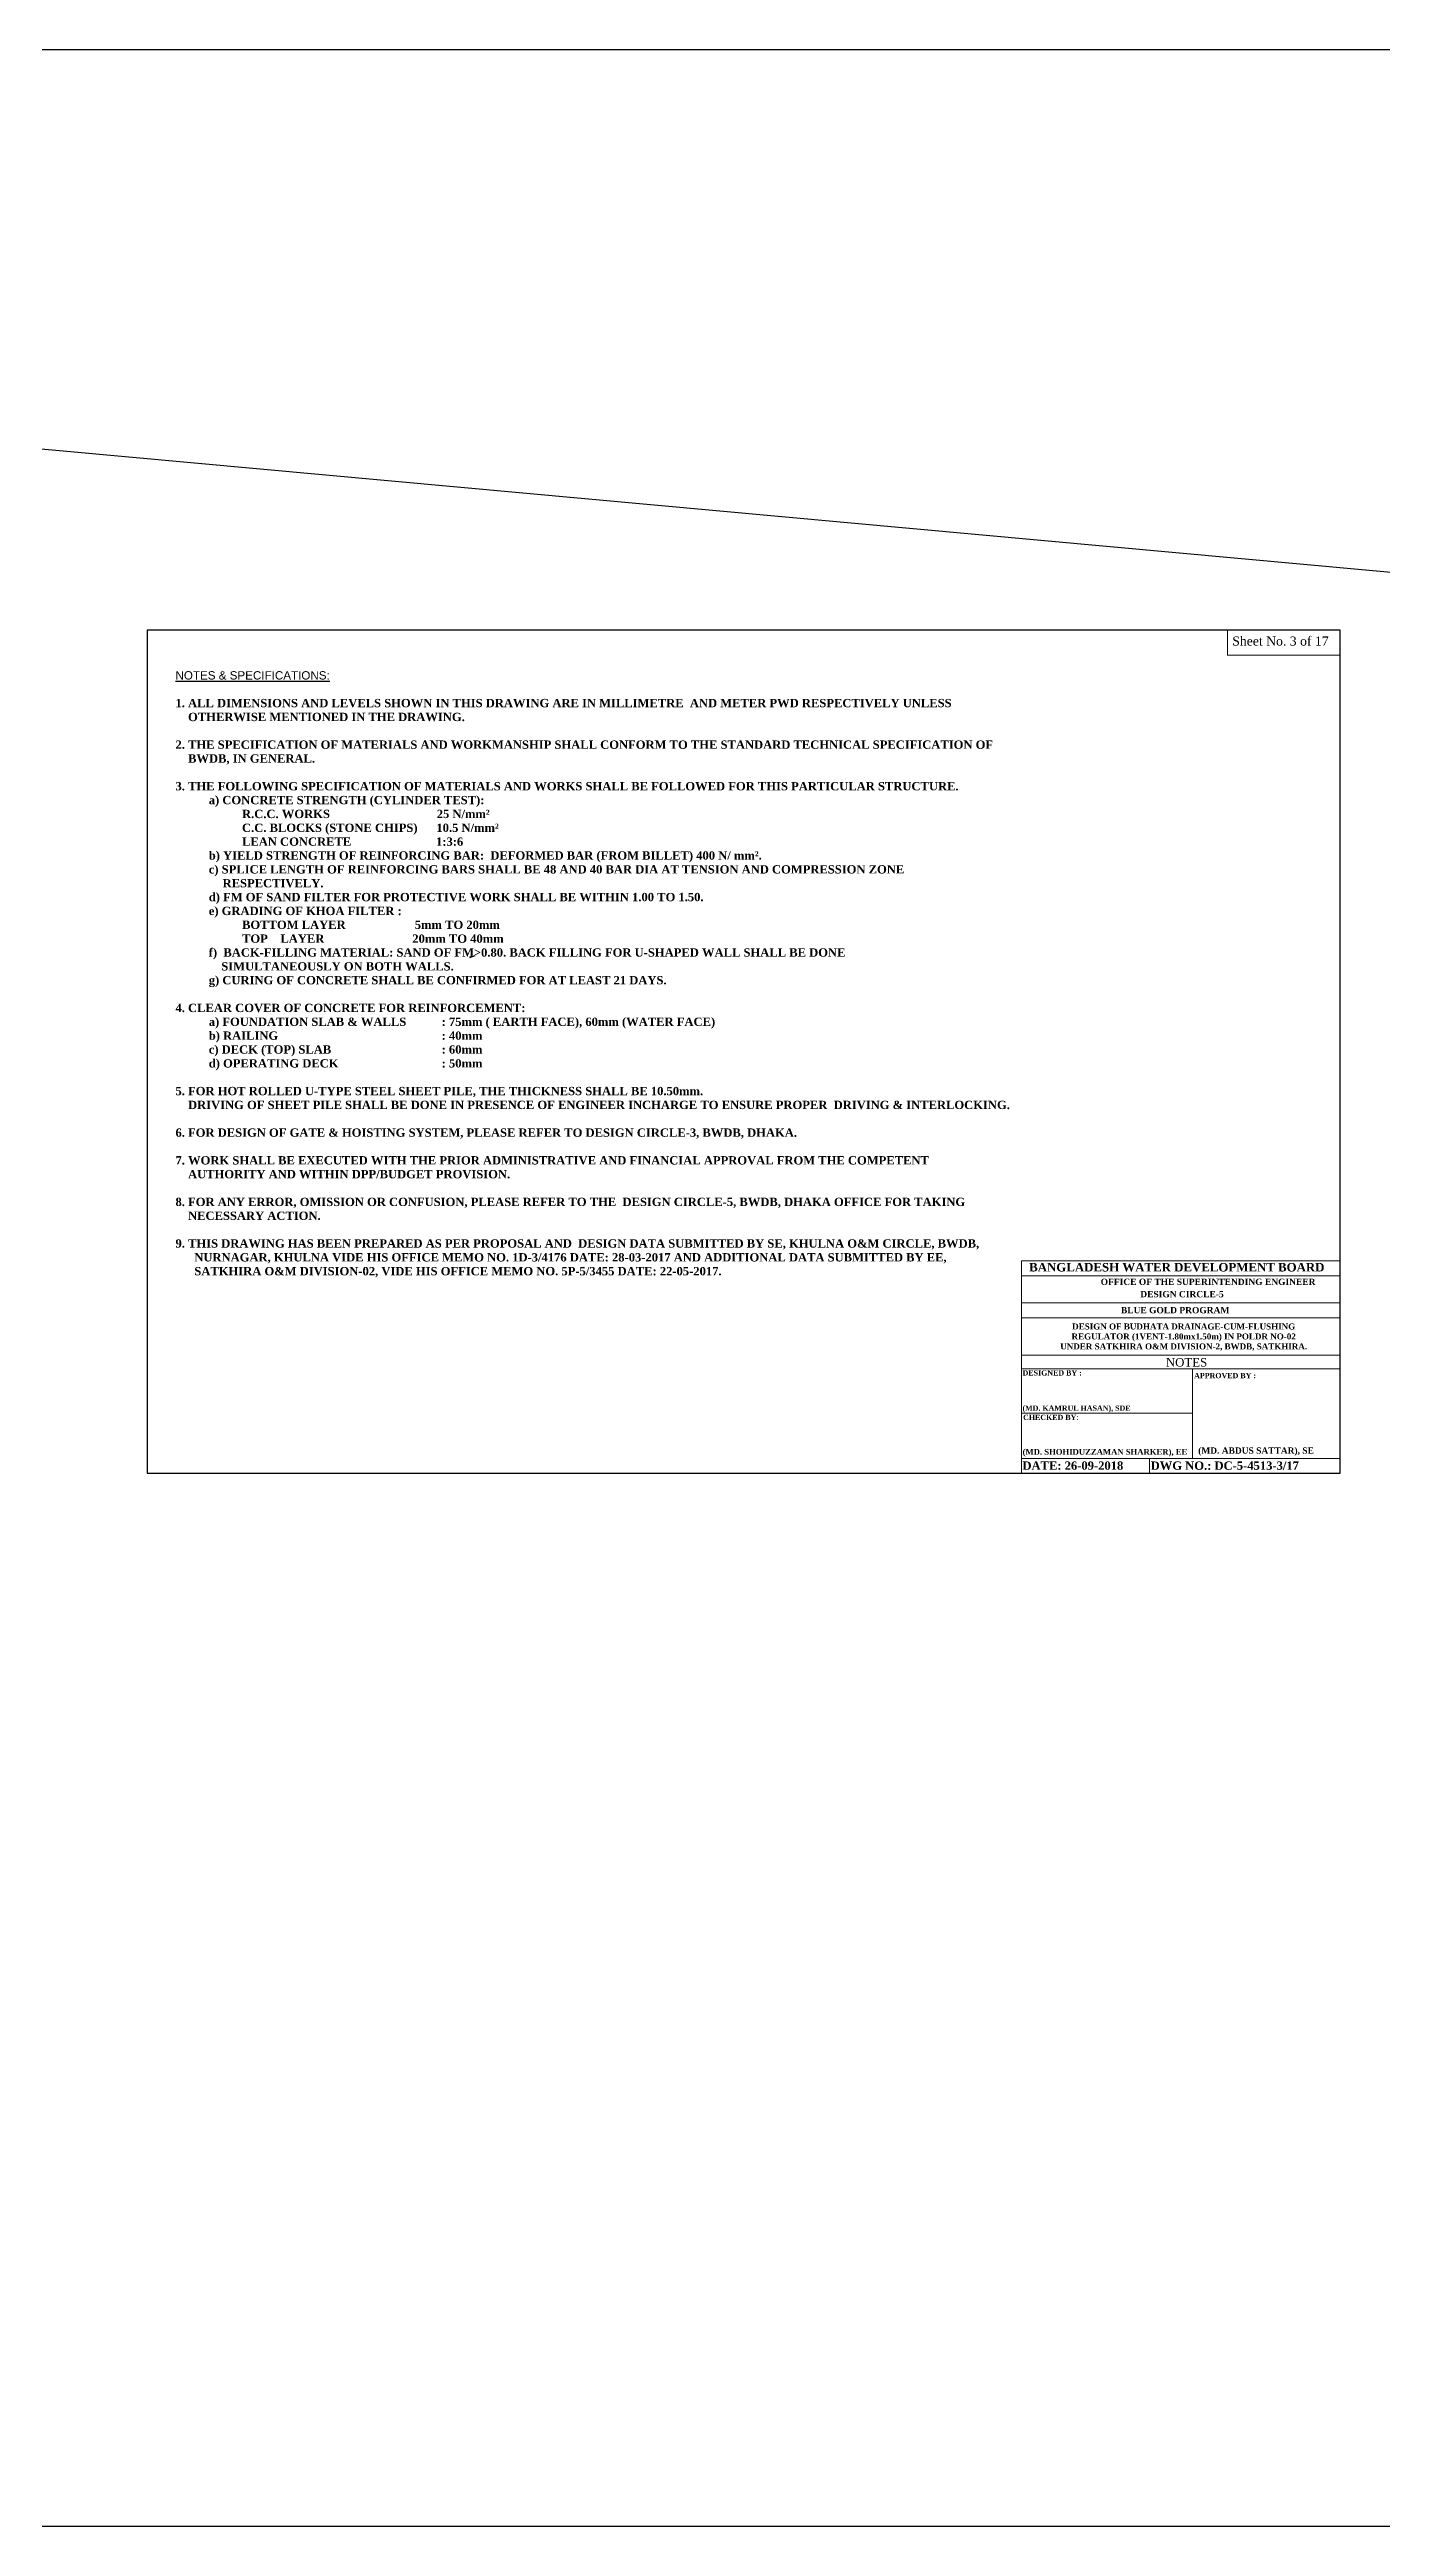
# Model space of a CAD drawing. Extents: x -298162 to 1078160, y -513173 to -216568.
# Drawn here: x -75859 to -8245, y -342283 to -216568 of the extents above; entities that cross this region are included whole.
import ezdxf

# ---------------------------------------------------------------- set-up
doc = ezdxf.new("R2010")
doc.units = 0
doc.header["$MEASUREMENT"] = 0
doc.linetypes.add('ACAD_ISO02W100', pattern=[15, 12, -3])
doc.layers.get('0').update_dxf_attribs({"linetype": 'CONTINUOUS'})
doc.layers.add('doted', color=172, linetype='ACAD_ISO02W100', lineweight=30)
doc.layers.add('LINE', color=7, linetype='CONTINUOUS')
doc.styles.get("Standard").update_dxf_attribs({"font": 'times.ttf', "height": 250})
doc.styles.add('sum', font='arialbd.ttf')

msp = doc.modelspace()

# ---------------------------------------------------------------- linework, layer by layer
at = {"color": 0, "lineweight": 13}
for p, q in [((-26550.58, -278044.897), (-10396.579, -278044.897)), ((-26550.58, -278044.897), (-26550.58, -288827.221)), ((-26550.58, -278809.978), (-10396.579, -278809.978)), ((-26550.58, -280174.797), (-10396.579, -280174.797)), ((-26550.58, -280932.024), (-10396.579, -280932.024)), ((-26550.58, -282840.493), (-10396.579, -282840.493)), ((-26550.58, -283533.727), (-10396.579, -283533.727)), ((-17885.656, -288075.516), (-17885.656, -283533.727)), ((-17885.656, -288075.516), (-17885.656, -284676.99)), ((-17885.656, -288075.516), (-17885.656, -284676.99)), ((-17885.656, -288075.516), (-17885.656, -284676.99)), ((-26550.58, -285778.64), (-17876.513, -285778.64)), ((-26550.58, -288075.516), (-10594.522, -288075.516)), ((-26550.58, -288827.221), (-10396.579, -288827.221)), ((-25371.366, -288075.516), (-10396.579, -288075.516)), ((-25371.366, -288075.516), (-10594.522, -288075.516)), ((-25371.366, -288075.516), (-10594.522, -288075.516)), ((-20054.525, -288075.516), (-20054.525, -288827.221))]:
    msp.add_line(p, q, dxfattribs=at)
at = {"layer": 'doted', "color": 0, "linetype": 'ByBlock', "lineweight": 13}
msp.add_lwpolyline([(-10396.579, -246041.401), (-16095.864, -246041.401), (-16095.864, -247312.049), (-10396.579, -247312.049)], close=True, dxfattribs=at)
at = {"layer": 'LINE', "color": 1, "linetype": 'ByBlock', "lineweight": -2}
msp.add_line((-298162.249, -216567.594), (1078159.826, -342283.3), dxfattribs=at)
at = {"layer": 'LINE', "color": 0}
msp.add_line((-54544.987, -262655.675), (-54263.613, -262544.994), dxfattribs=at)
at = {"layer": 'LINE', "color": 1}
msp.add_lwpolyline([(-298162.249, -216567.594), (1078159.826, -216567.594), (1078159.826, -342283.3), (-298162.249, -342283.3)], close=True, dxfattribs=at)
at = {"layer": 'LINE', "color": 0}
msp.add_lwpolyline([(-70901.779, -288827.221), (-10396.579, -288827.221), (-10396.579, -246041.401), (-70901.779, -246041.401)], close=True, dxfattribs=at)

# ---------------------------------------------------------------- texts
at = {"color": 0, "linetype": 'Continuous', "lineweight": -3, "insert": (-69471.189, -248119.974), "char_height": 421.875, "width": 41644.81631, "attachment_point": 1, "style": 'sum'}
msp.add_mtext('\\A1;{\\fArial|b0|i0|c0|p34;\\LNOTES & SPECIFICATIONS:\\P}\\P{\\fTimes New Roman|b1|i0|c0|p18;\\C256;1. ALL DIMENSIONS AND LEVELS SHOWN IN THIS DRAWING ARE IN MILLIMETRE  AND METER PWD RESPECTIVELY UNLESS \\P    OTHERWISE MENTIONED IN THE DRAWING.\\C7;\\P\\P2. THE SPECIFICATION OF MATERIALS AND WORKMANSHIP SHALL CONFORM TO THE STANDARD TECHNICAL SPECIFICATION OF \\P    BWDB, IN GENERAL.\\P\\P3. THE FOLLOWING SPECIFICATION OF MATERIALS AND WORKS SHALL BE FOLLOWED FOR THIS PARTICULAR STRUCTURE.\\P     ^Ia) CONCRETE STRENGTH (CYLINDER TEST):     \\P^I     ^IR.C.C. WORKS                                  25 N/mm² \\P      ^I^IC.C. BLOCKS (STONE CHIPS)      10.5 N/mm²                        \\P ^I    ^ILEAN CONCRETE                           1:3:6\\P^Ib) YIELD STRENGTH OF REINFORCING BAR:  DEFORMED BAR (FROM BILLET) 400 N/ mm².\\P^Ic) SPLICE LENGTH OF REINFORCING BARS SHALL BE 48 AND 40 BAR DIA AT TENSION AND COMPRESSION ZONE    \\P               RESPECTIVELY.\\P^Id) FM OF SAND FILTER FOR PROTECTIVE WORK SHALL BE WITHIN 1.00 TO 1.50.\\P^Ie) GRADING OF KHOA FILTER : \\P    ^I^IBOTTOM LAYER                      5mm TO 20mm\\P\\C0;    ^I^ITOP    LAYER                            20mm TO 40mm\\C7; \\P^If)  BACK-FILLING MATERIAL: SAND OF FM>0.80. BACK FILLING FOR U-SHAPED WALL SHALL BE DONE\\P^I    SIMULTANEOUSLY ON BOTH WALLS. \\P^Ig) CURING OF CONCRETE SHALL BE CONFIRMED FOR AT LEAST 21 DAYS.\\P\\P4. CLEAR COVER OF CONCRETE FOR REINFORCEMENT:\\P^Ia) FOUNDATION SLAB & WALLS      ^I: 75mm ( EARTH FACE), 60mm (WATER FACE)\\P^Ib) RAILING      ^I                   ^I^I^I: 40mm\\P^Ic) DECK (TOP) SLAB     ^I^I^I: 60mm\\P^Id) OPERATING DECK     ^I          ^I^I: 50mm\\P\\P\\C256;5. FOR HOT ROLLED U-TYPE STEEL SHEET PILE, THE THICKNESS SHALL BE 10.50mm.\\P    \\C7;DRIVING OF SHEET PILE SHALL BE DONE IN PRESENCE OF ENGINEER INCHARGE TO ENSURE PROPER  DRIVING & INTERLOCKING.\\C256; \\C7;\\P\\P6. FOR DESIGN OF GATE & HOISTING SYSTEM, PLEASE REFER TO DESIGN CIRCLE-3, BWDB, DHAKA.\\P\\P\\C256;7. WORK SHALL BE EXECUTED WITH THE PRIOR ADMINISTRATIVE AND FINANCIAL APPROVAL FROM THE COMPETENT \\P    AUTHORITY AND WITHIN DPP/BUDGET PROVISION.\\P\\C7;\\P8. FOR ANY ERROR, OMISSION OR CONFUSION, PLEASE REFER TO THE  DESIGN CIRCLE-5, BWDB, DHAKA OFFICE FOR TAKING \\P    NECESSARY ACTION.\\P\\P9. THIS DRAWING HAS BEEN PREPARED AS PER PROPOSAL AND  DESIGN DATA SUBMITTED BY SE, KHULNA O&M CIRCLE, BWDB, \\P      NURNAGAR, KHULNA VIDE HIS OFFICE MEMO NO. 1D-3/4176 DATE: 28-03-2017 AND ADDITIONAL DATA SUBMITTED BY EE, \\P      SATKHIRA O&M DIVISION-02, VIDE HIS OFFICE MEMO NO. 5P-5/3455 DATE: 22-05-2017. \\P      }', dxfattribs=at)
at = {"color": 0, "lineweight": 13}
for s, insert, char_height, width, attachment_point in [('{\\fTimes New Roman|b1|i0|c0|p18;BANGLADESH WATER DEVELOPMENT BOARD}', (-26166.637, -278155.469), 431.68407, 15505.95167, 1), ('{\\fTimes New Roman|b1|i0|c0|p18;OFFICE OF THE SUPERINTENDING ENGINEER}', (-22537.654, -278952.024), 318.21998, 15464.60245, 1), ('{\\fTimes New Roman|b1|i0|c0|p18;DESIGN CIRCLE-5}', (-20530.596, -279577.924), 318.21998, 15464.60245, 1), ('\\pt1820;{\\fTimes New Roman|b1|i0|c0|p18;DESIGN OF BUDHATA DRAINAGE-CUM-FLUSHING \\PREGULATOR (1VENT-1.80mx1.50m) IN POLDR NO-02 \\PUNDER SATKHIRA O&M DIVISION-2, BWDB, SATKHIRA.}', (-18326.953, -281920.32), 303.32469, 15789.55084, 5), ('{\\fTimes New Roman|b1|i0|c0|p18;BLUE GOLD PROGRAM}', (-21510.603, -280390.074), 318.21998, 11430.35833, 1), ('{\\fTimes New Roman|b0|i0|c0|p18;             NOTES}', (-21343.128, -282982.235), 430.53292, 15464.60245, 1)]:
    msp.add_mtext(s, dxfattribs=dict(at, insert=insert, char_height=char_height, width=width, attachment_point=attachment_point))
at = {"color": 0, "lineweight": 13, "attachment_point": 1}
for s, insert, char_height in [('{\\fTimes New Roman|b1|i0|c0|p18;DESIGNED BY :}', (-26500.586, -283603.542), 264.29637), ('{\\fTimes New Roman|b1|i0|c0|p18;APPROVED BY :}', (-17796.256, -283741.051), 264.29637), ('{\\fTimes New Roman|b1|i0|c0|p18;(MD. KAMRUL HASAN), SDE}', (-26503.002, -285391.019), 264.29637), ('{\\fTimes New Roman|b1|i0|c0|p18;CHECKED BY\\fTimes New Roman|b0|i0|c0|p18;:\\fTimes New Roman|b1|i0|c0|p18;}', (-26473.747, -285858.249), 264.296372), ('{\\fTimes New Roman|b1|i0|c0|p18;(MD. SHOHIDUZZAMAN SHARKER), EE}', (-26498.245, -287596.708), 290.72601), ('{\\fTimes New Roman|b1|i0|c0|p18;(MD. ABDUS SATTAR), SE}', (-17591.703, -287516.594), 317.15565), ('{\\fTimes New Roman|b1|i0|c0|p18;DATE: 26-09-2018}', (-26505.763, -288228.739), 421.81701), ('{\\fTimes New Roman|b1|i0|c0|p18;DWG NO.: DC-5-4513-3/17}', (-20002.014, -288230.397), 421.81701)]:
    msp.add_mtext(s, dxfattribs=dict(at, insert=insert, char_height=char_height))
at = {"color": 0, "insert": (-57505.218, -305633.874), "char_height": 7.2, "attachment_point": 1}
msp.add_mtext('\\A1;', dxfattribs=at)
at = {"layer": 'doted', "color": 0, "linetype": 'ByBlock', "lineweight": 13, "insert": (-15864.303, -246358.424), "char_height": 460.83533, "width": 18322.85758, "attachment_point": 1}
msp.add_mtext('{\\fTimes New Roman|b0|i0|c204|p18;Sheet No. }3{\\fTimes New Roman|b0|i0|c204|p18; of 1}7', dxfattribs=at)

doc.saveas('drawing.dxf')
